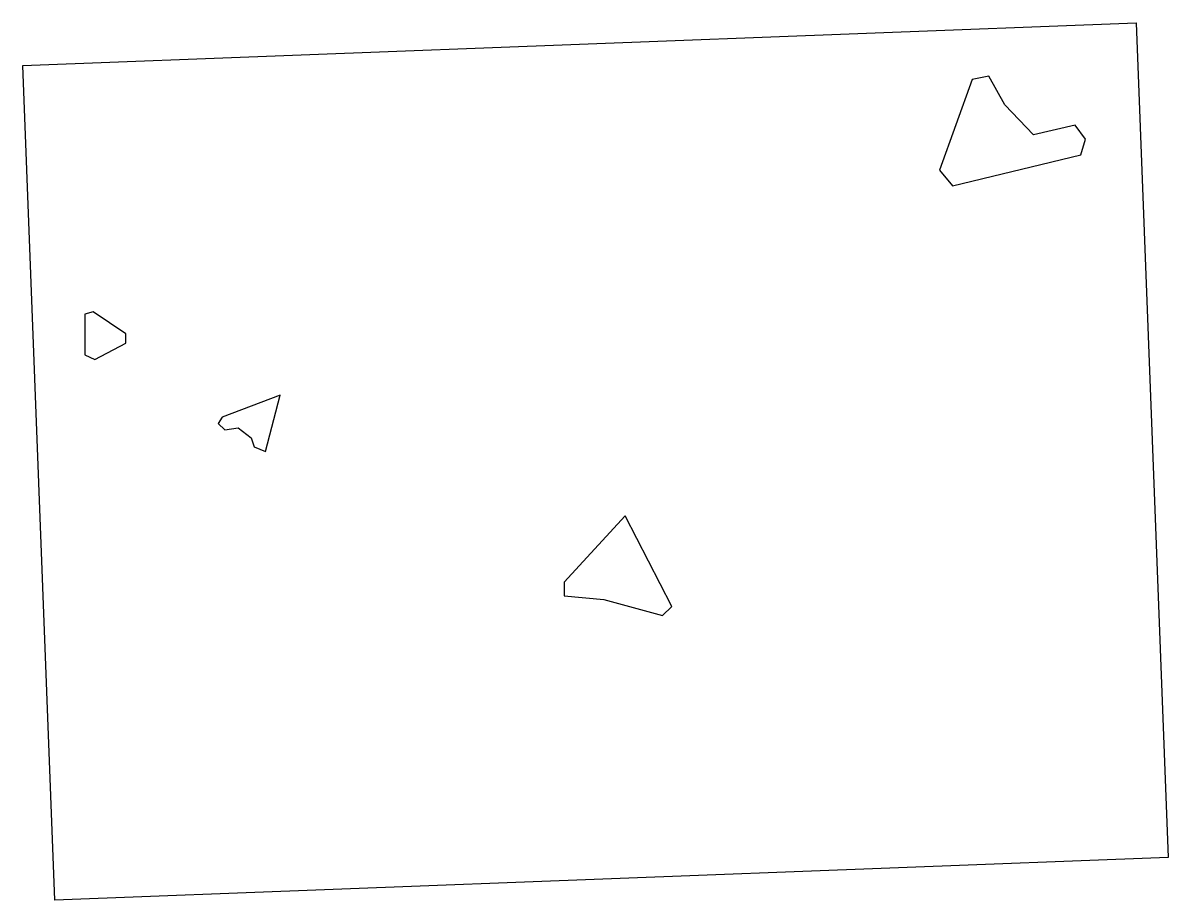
# Model space of a CAD drawing. Header units: millimetres. Extents: x -78 to 217, y -47 to 179.
import ezdxf

# ---------------------------------------------------------------- set-up
doc = ezdxf.new("R2010")
doc.units = ezdxf.units.MM
picture_1 = doc.add_image_def('image1.jpg', size_in_pixel=(2584, 1936))

msp = doc.modelspace()

# ---------------------------------------------------------------- linework, layer by layer
for points in [[(170.59, 164.82), (166.3, 163.99), (157.9, 140.67), (161.31, 136.62), (194.27, 144.61), (195.5, 148.66), (192.8, 152.24), (182.11, 149.78), (174.76, 157.47), (170.59, 164.82)], [(-59.26, 92.06), (-51.27, 96.19), (-51.27, 98.59), (-59.68, 104.28), (-61.79, 103.71), (-61.79, 93.19), (-59.26, 92.06)], [(-15.35, 68.42), (-11.63, 82.9), (-26.55, 77.22), (-27.57, 75.6), (-25.8, 73.95), (-22.42, 74.51), (-19.07, 71.88), (-18.32, 69.59), (-15.35, 68.42)], [(86.73, 26.21), (89.14, 28.56), (77.08, 51.83), (61.38, 34.85), (61.38, 31.27), (71.66, 30.35), (86.73, 26.21)]]:
    msp.add_lwpolyline(points)

# ---------------------------------------------------------------- pictures from other files: only their frames are drawn
image = msp.add_image(picture_1, insert=(-69.56, -46.89), size_in_units=(286.48, 214.64), rotation=2.1876)
image.dxf.flags = 7

doc.saveas('drawing.dxf')
